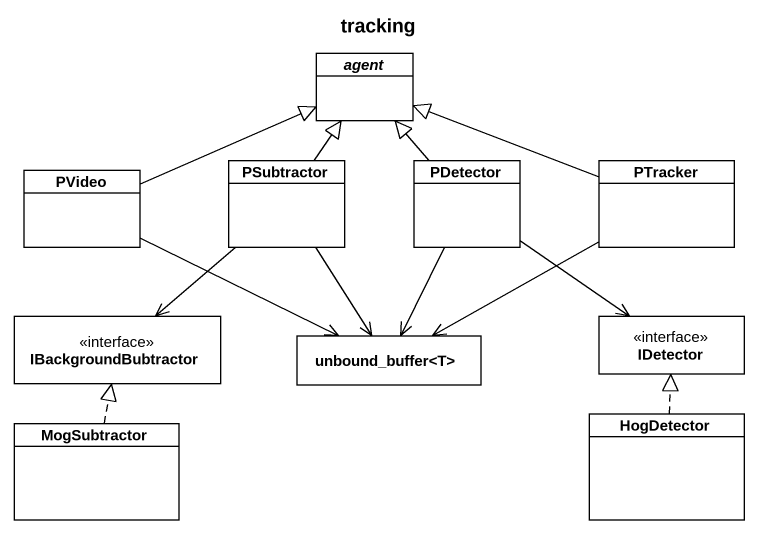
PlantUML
@startuml
title tracking
hide circle
hide empty members
abstract class "agent" as agent_
class PSubtractor
class PDetector
class PTracker
class PVideo
interface IBackgroundBubtractor
class "unbound_buffer<T>" as unbound_buffer_T
interface IDetector
class MogSubtractor
class HogDetector
PSubtractor -up-|> agent_
PSubtractor --> IBackgroundBubtractor
PSubtractor --> unbound_buffer_T
PDetector -up-|> agent_
PDetector --> unbound_buffer_T
PDetector --> IDetector
PTracker -left-|> agent_
PTracker -left-> unbound_buffer_T
PVideo -right-|> agent_
PVideo -right-> unbound_buffer_T
MogSubtractor .up.|> IBackgroundBubtractor
HogDetector .up.|> IDetector
@enduml
